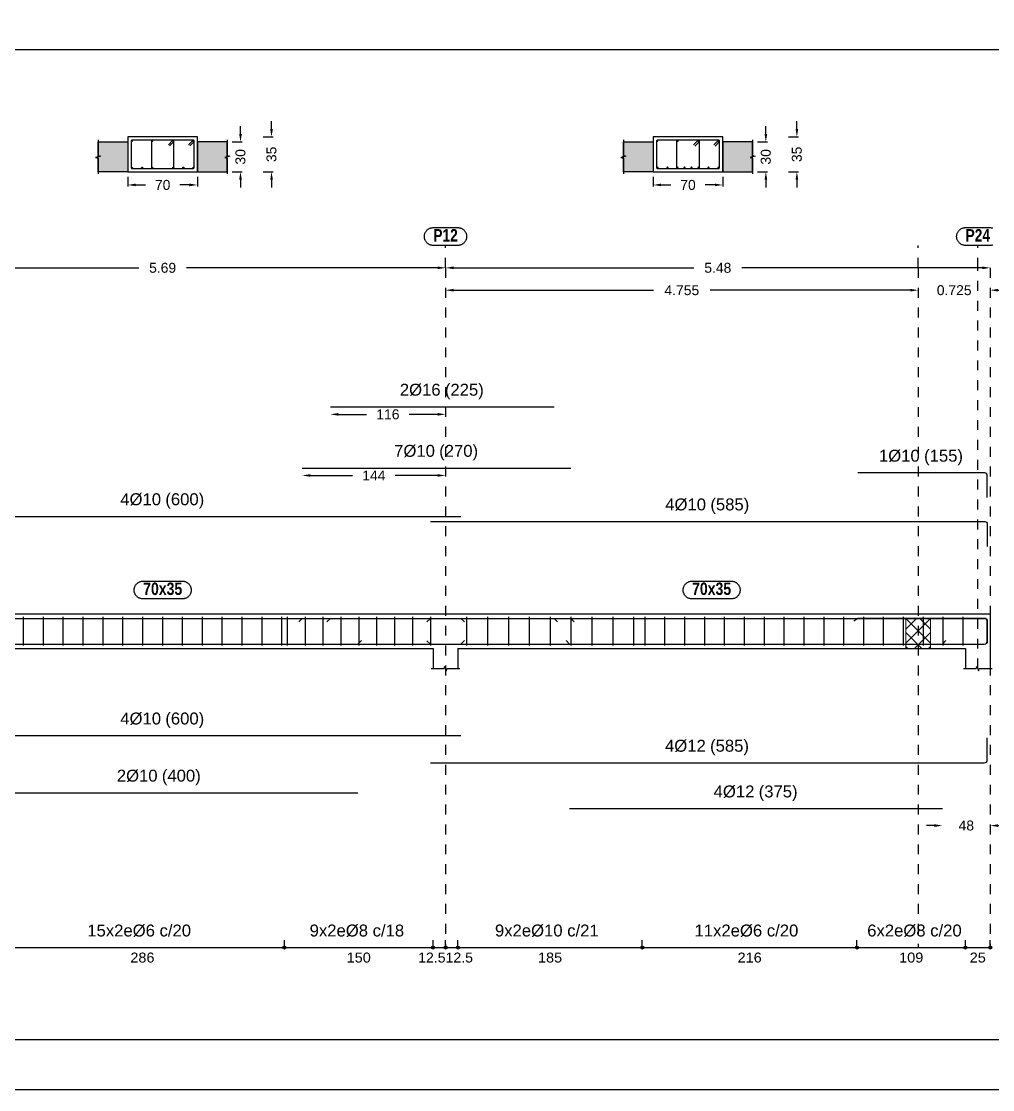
# Model space of a CAD drawing. Extents: x 2455 to 9764, y -806 to 181.
# Drawn here: x 5034.75 to 5044.52, y -409.26 to -398.52 of the extents above; entities that cross this region are included whole.
import ezdxf
from ezdxf.enums import TextEntityAlignment as Align

# ---------------------------------------------------------------- set-up
doc = ezdxf.new("R2010")
doc.units = 0
doc.header["$LTSCALE"] = 0.2
doc.header["$MEASUREMENT"] = 0
doc.linetypes.add('CYPE_RAYAPUNTO', pattern=[0.4125, 0.2025, -0.105, 0, -0.105])
doc.linetypes.add('PUNTOS2', pattern=[0.125, 0, -0.125])
doc.layers.add('01_cartela', color=6, linetype='CONTINUOUS', plot=False)
for name, color, linetype in [('01_cotas', 4, 'CONTINUOUS'), ('01_parcela', 7, 'CONTINUOUS'), ('01_primera', 5, 'CONTINUOUS'), ('ALZ_CONT_NUDOS', 5, 'CONTINUOUS'), ('ALZ_CONT_VIG_HORMIGON', 5, 'CONTINUOUS'), ('ALZ_COT_COT_LIN_APOYOS', 120, 'CYPE_RAYAPUNTO'), ('ALZ_REF_REF_REFERENCIA', 3, 'CONTINUOUS'), ('ALZ_REF_TEXTO_REF_NOMBRE', 3, 'CONTINUOUS'), ('ARM_LONGITUDINAL_Ø10', 4, 'CONTINUOUS'), ('ARM_LONGITUDINAL_Ø12', 4, 'CONTINUOUS'), ('ARM_LONGITUDINAL_Ø16', 4, 'CONTINUOUS'), ('ARM_TRANSVERSAL_Ø10', 4, 'CONTINUOUS'), ('ARM_TRANSVERSAL_Ø6', 4, 'CONTINUOUS'), ('ARM_TRANSVERSAL_Ø8', 4, 'CONTINUOUS'), ('SEC_CONT_FORJADOS_SECCION', 8, 'CONTINUOUS'), ('SEC_CONT_VIG_HORMIGON_SECCION', 2, 'CONTINUOUS'), ('UNI_CORTANTES', 3, 'CONTINUOUS')]:
    doc.layers.add(name, color=color, linetype=linetype)
doc.layers.add('VIG_CARAS', color=5, linetype='CONTINUOUS', lineweight=9)
doc.styles.add('BERNARDO', font='GOTHICB.TTF')
doc.styles.add('CYPETXT_0.15', font='arial.ttf', dxfattribs={"height": 0.1})
doc.styles.add('Estilo1', font='swissel.ttf')
doc.styles.add('NIEVES2', font='sanss___.ttf')
doc.styles.add('ROMANS', font='romans')
doc.dimstyles.new('DECIMAL-50', dxfattribs={"dimtxt": 0.08, "dimasz": 0.15, "dimexe": 0.05, "dimexo": 0.05, "dimgap": 0.09, "dimtad": 0, "dimzin": 0, "dimdsep": 46, "dimtxsty": 'ROMANS', "dimblk": 'DOTSMALL', "dimcen": 0.09, "dimclrt": 7, "dimadec": 0, "dimazin": 0, "dimtfac": 1.38, "dimtix": 1, "dimtofl": 0, "dimtmove": 2, "dimatfit": 3, "dimldrblk": 'OBLIQUE', "dimfxl": 1, "dimtolj": 1, "dimtzin": 0, "dimarcsym": 0})

# ---------------------------------------------------------------- blocks, each defined once
blk = doc.blocks.new('*D51')
at = {"layer": '01_cotas', "color": 0, "linetype": 'PUNTOS2', "lineweight": -2, "transparency": 16777216}
for p, q in [((5035.818, -400.079), (5035.818, -400.212)), ((5036.518, -400.079), (5036.518, -400.212))]:
    blk.add_line(p, q, dxfattribs=at)
at = {"layer": '01_cotas', "color": 0, "lineweight": -2, "transparency": 16777216}
for p, q in [((5035.898, -400.162), (5035.996, -400.162)), ((5036.438, -400.162), (5036.341, -400.162))]:
    blk.add_line(p, q, dxfattribs=at)
at = {"layer": '01_cotas', "color": 0, "transparency": 16777216}
for points in [[(5035.898, -400.148), (5035.898, -400.175), (5035.818, -400.162)], [(5036.438, -400.148), (5036.438, -400.175), (5036.518, -400.162)]]:
    blk.add_solid(points, dxfattribs=at)
at = {"layer": '01_cotas', "color": 5, "transparency": 16777216, "insert": (5036.168, -400.162), "char_height": 0.1, "attachment_point": 5, "style": 'Estilo1'}
blk.add_mtext('\\A1;70', dxfattribs=at)
blk = doc.blocks.new('*D52')
at = {"layer": '01_cotas', "color": 0, "lineweight": -2, "transparency": 16777216}
for p, q in [((5036.951, -399.649), (5036.951, -399.569)), ((5036.951, -400.109), (5036.951, -400.189))]:
    blk.add_line(p, q, dxfattribs=at)
at = {"layer": '01_cotas', "color": 0, "linetype": 'PUNTOS2', "lineweight": -2, "transparency": 16777216}
for p, q in [((5036.868, -399.729), (5037.001, -399.729)), ((5036.868, -400.029), (5037.001, -400.029))]:
    blk.add_line(p, q, dxfattribs=at)
at = {"layer": '01_cotas', "color": 0, "transparency": 16777216}
for points in [[(5036.938, -399.649), (5036.965, -399.649), (5036.951, -399.729)], [(5036.938, -400.109), (5036.965, -400.109), (5036.951, -400.029)]]:
    blk.add_solid(points, dxfattribs=at)
at = {"layer": '01_cotas', "color": 5, "transparency": 16777216, "insert": (5036.951, -399.879), "char_height": 0.1, "attachment_point": 5, "rotation": 90, "style": 'Estilo1'}
blk.add_mtext('\\A1;30', dxfattribs=at)
blk = doc.blocks.new('*D53')
at = {"layer": '01_cotas', "color": 0, "lineweight": -2, "transparency": 16777216}
for p, q in [((5037.263, -399.599), (5037.263, -399.519)), ((5037.263, -400.109), (5037.263, -400.189))]:
    blk.add_line(p, q, dxfattribs=at)
at = {"layer": '01_cotas', "color": 0, "linetype": 'PUNTOS2', "lineweight": -2, "transparency": 16777216}
for p, q in [((5037.18, -399.679), (5037.313, -399.679)), ((5037.18, -400.029), (5037.313, -400.029))]:
    blk.add_line(p, q, dxfattribs=at)
at = {"layer": '01_cotas', "color": 0, "transparency": 16777216}
for points in [[(5037.25, -399.599), (5037.277, -399.599), (5037.263, -399.679)], [(5037.25, -400.109), (5037.277, -400.109), (5037.263, -400.029)]]:
    blk.add_solid(points, dxfattribs=at)
at = {"layer": '01_cotas', "color": 5, "transparency": 16777216, "insert": (5037.263, -399.854), "char_height": 0.1, "attachment_point": 5, "rotation": 90, "style": 'Estilo1'}
blk.add_mtext('\\A1;35', dxfattribs=at)
blk = doc.blocks.new('*D54')
at = {"layer": '01_cotas', "color": 0, "linetype": 'PUNTOS2', "lineweight": -2, "transparency": 16777216}
for p, q in [((5041.103, -400.079), (5041.103, -400.212)), ((5041.803, -400.079), (5041.803, -400.212))]:
    blk.add_line(p, q, dxfattribs=at)
at = {"layer": '01_cotas', "color": 0, "lineweight": -2, "transparency": 16777216}
for p, q in [((5041.183, -400.162), (5041.281, -400.162)), ((5041.723, -400.162), (5041.626, -400.162))]:
    blk.add_line(p, q, dxfattribs=at)
at = {"layer": '01_cotas', "color": 0, "transparency": 16777216}
for points in [[(5041.183, -400.148), (5041.183, -400.175), (5041.103, -400.162)], [(5041.723, -400.148), (5041.723, -400.175), (5041.803, -400.162)]]:
    blk.add_solid(points, dxfattribs=at)
at = {"layer": '01_cotas', "color": 5, "transparency": 16777216, "insert": (5041.453, -400.162), "char_height": 0.1, "attachment_point": 5, "style": 'Estilo1'}
blk.add_mtext('\\A1;70', dxfattribs=at)
blk = doc.blocks.new('*D55')
at = {"layer": '01_cotas', "color": 0, "lineweight": -2, "transparency": 16777216}
for p, q in [((5042.236, -399.649), (5042.236, -399.569)), ((5042.236, -400.109), (5042.236, -400.189))]:
    blk.add_line(p, q, dxfattribs=at)
at = {"layer": '01_cotas', "color": 0, "linetype": 'PUNTOS2', "lineweight": -2, "transparency": 16777216}
for p, q in [((5042.153, -399.729), (5042.286, -399.729)), ((5042.153, -400.029), (5042.286, -400.029))]:
    blk.add_line(p, q, dxfattribs=at)
at = {"layer": '01_cotas', "color": 0, "transparency": 16777216}
for points in [[(5042.223, -399.649), (5042.25, -399.649), (5042.236, -399.729)], [(5042.223, -400.109), (5042.25, -400.109), (5042.236, -400.029)]]:
    blk.add_solid(points, dxfattribs=at)
at = {"layer": '01_cotas', "color": 5, "transparency": 16777216, "insert": (5042.236, -399.879), "char_height": 0.1, "attachment_point": 5, "rotation": 90, "style": 'Estilo1'}
blk.add_mtext('\\A1;30', dxfattribs=at)
blk = doc.blocks.new('*D56')
at = {"layer": '01_cotas', "color": 0, "lineweight": -2, "transparency": 16777216}
for p, q in [((5042.548, -399.599), (5042.548, -399.519)), ((5042.548, -400.109), (5042.548, -400.189))]:
    blk.add_line(p, q, dxfattribs=at)
at = {"layer": '01_cotas', "color": 0, "linetype": 'PUNTOS2', "lineweight": -2, "transparency": 16777216}
for p, q in [((5042.465, -399.679), (5042.598, -399.679)), ((5042.465, -400.029), (5042.598, -400.029))]:
    blk.add_line(p, q, dxfattribs=at)
at = {"layer": '01_cotas', "color": 0, "transparency": 16777216}
for points in [[(5042.535, -399.599), (5042.562, -399.599), (5042.548, -399.679)], [(5042.535, -400.109), (5042.562, -400.109), (5042.548, -400.029)]]:
    blk.add_solid(points, dxfattribs=at)
at = {"layer": '01_cotas', "color": 5, "transparency": 16777216, "insert": (5042.548, -399.854), "char_height": 0.1, "attachment_point": 5, "rotation": 90, "style": 'Estilo1'}
blk.add_mtext('\\A1;35', dxfattribs=at)
blk = doc.blocks.new('*D59')
at = {"layer": '01_cotas', "color": 0, "lineweight": -2, "transparency": 16777216}
for p, q in [((5039.094, -401.221), (5041.105, -401.221)), ((5043.688, -401.221), (5041.677, -401.221))]:
    blk.add_line(p, q, dxfattribs=at)
at = {"layer": '01_cotas', "color": 0, "transparency": 16777216}
for points in [[(5039.094, -401.207), (5039.094, -401.234), (5039.014, -401.221)], [(5043.688, -401.207), (5043.688, -401.234), (5043.768, -401.221)]]:
    blk.add_solid(points, dxfattribs=at)
at = {"layer": '01_cotas', "color": 5, "transparency": 16777216, "insert": (5041.391, -401.221), "char_height": 0.1, "attachment_point": 5, "style": 'Estilo1'}
blk.add_mtext('\\A1;4.755', dxfattribs=at)
blk = doc.blocks.new('*D60')
at = {"layer": '01_cotas', "color": 0, "lineweight": -2, "transparency": 16777216}
for p, q in [((5043.688, -401.221), (5043.608, -401.221)), ((5044.573, -401.221), (5044.653, -401.221))]:
    blk.add_line(p, q, dxfattribs=at)
at = {"layer": '01_cotas', "color": 0, "transparency": 16777216}
for points in [[(5043.688, -401.207), (5043.688, -401.234), (5043.768, -401.221)], [(5044.573, -401.207), (5044.573, -401.234), (5044.493, -401.221)]]:
    blk.add_solid(points, dxfattribs=at)
at = {"layer": '01_cotas', "color": 5, "transparency": 16777216, "insert": (5044.131, -401.221), "char_height": 0.1, "attachment_point": 5, "style": 'Estilo1'}
blk.add_mtext('\\A1;0.725', dxfattribs=at)
blk = doc.blocks.new('*D62')
at = {"layer": '01_cotas', "color": 0, "lineweight": -2, "transparency": 16777216}
for p, q in [((5033.403, -400.996), (5035.928, -400.996)), ((5038.934, -400.996), (5036.409, -400.996))]:
    blk.add_line(p, q, dxfattribs=at)
at = {"layer": '01_cotas', "color": 0, "transparency": 16777216}
for points in [[(5033.403, -400.982), (5033.403, -401.009), (5033.323, -400.996)], [(5038.934, -400.982), (5038.934, -401.009), (5039.014, -400.996)]]:
    blk.add_solid(points, dxfattribs=at)
at = {"layer": '01_cotas', "color": 5, "transparency": 16777216, "insert": (5036.168, -400.996), "char_height": 0.1, "attachment_point": 5, "style": 'Estilo1'}
blk.add_mtext('\\A1;5.69', dxfattribs=at)
blk = doc.blocks.new('*D63')
at = {"layer": '01_cotas', "color": 0, "lineweight": -2, "transparency": 16777216}
for p, q in [((5039.094, -400.996), (5041.513, -400.996)), ((5044.413, -400.996), (5041.994, -400.996))]:
    blk.add_line(p, q, dxfattribs=at)
at = {"layer": '01_cotas', "color": 0, "transparency": 16777216}
for points in [[(5039.094, -400.982), (5039.094, -401.009), (5039.014, -400.996)], [(5044.413, -400.982), (5044.413, -401.009), (5044.493, -400.996)]]:
    blk.add_solid(points, dxfattribs=at)
at = {"layer": '01_cotas', "color": 5, "transparency": 16777216, "insert": (5041.753, -400.996), "char_height": 0.1, "attachment_point": 5, "style": 'Estilo1'}
blk.add_mtext('\\A1;5.48', dxfattribs=at)
blk = doc.blocks.new('*D68')
at = {"layer": '01_cotas', "color": 0, "lineweight": -2, "transparency": 16777216}
for p, q in [((5037.653, -403.085), (5038.079, -403.085)), ((5038.934, -403.085), (5038.508, -403.085))]:
    blk.add_line(p, q, dxfattribs=at)
at = {"layer": '01_cotas', "color": 0, "transparency": 16777216}
for points in [[(5037.653, -403.071), (5037.653, -403.098), (5037.573, -403.085)], [(5038.934, -403.071), (5038.934, -403.098), (5039.014, -403.085)]]:
    blk.add_solid(points, dxfattribs=at)
at = {"layer": '01_cotas', "color": 5, "transparency": 16777216, "insert": (5038.293, -403.085), "char_height": 0.1, "attachment_point": 5, "style": 'Estilo1'}
blk.add_mtext('\\A1;144', dxfattribs=at)
blk = doc.blocks.new('*D69')
at = {"layer": '01_cotas', "color": 0, "lineweight": -2, "transparency": 16777216}
for p, q in [((5037.935, -402.47), (5038.22, -402.47)), ((5038.934, -402.47), (5038.649, -402.47))]:
    blk.add_line(p, q, dxfattribs=at)
at = {"layer": '01_cotas', "color": 0, "transparency": 16777216}
for points in [[(5037.935, -402.456), (5037.935, -402.483), (5037.855, -402.47)], [(5038.934, -402.456), (5038.934, -402.483), (5039.014, -402.47)]]:
    blk.add_solid(points, dxfattribs=at)
at = {"layer": '01_cotas', "color": 5, "transparency": 16777216, "insert": (5038.434, -402.47), "char_height": 0.1, "attachment_point": 5, "style": 'Estilo1'}
blk.add_mtext('\\A1;116', dxfattribs=at)
blk = doc.blocks.new('*D73')
at = {"layer": '01_cotas', "color": 0, "lineweight": -2, "transparency": 16777216}
for p, q in [((5043.932, -406.607), (5043.852, -406.607)), ((5044.573, -406.607), (5044.653, -406.607))]:
    blk.add_line(p, q, dxfattribs=at)
at = {"layer": '01_cotas', "color": 0, "transparency": 16777216}
for points in [[(5043.932, -406.594), (5043.932, -406.621), (5044.012, -406.607)], [(5044.573, -406.594), (5044.573, -406.621), (5044.493, -406.607)]]:
    blk.add_solid(points, dxfattribs=at)
at = {"layer": '01_cotas', "color": 5, "transparency": 16777216, "insert": (5044.253, -406.607), "char_height": 0.1, "attachment_point": 5, "style": 'Estilo1'}
blk.add_mtext('\\A1;48', dxfattribs=at)

msp = doc.modelspace()

# ---------------------------------------------------------------- hatches: boundary and pattern name
at = {"layer": 'SEC_CONT_FORJADOS_SECCION', "true_color": 0xdad7d3}
for points in [[(5035.518, -399.729), (5035.818, -399.729), (5035.818, -400.029), (5035.518, -400.029)], [(5036.818, -399.729), (5036.518, -399.729), (5036.518, -400.029), (5036.818, -400.029)], [(5040.803, -399.729), (5041.103, -399.729), (5041.103, -400.029), (5040.803, -400.029)], [(5042.103, -399.729), (5041.803, -399.729), (5041.803, -400.029), (5042.103, -400.029)]]:
    msp.add_hatch(color=254, dxfattribs=at).paths.add_polyline_path(points)

# ---------------------------------------------------------------- linework, layer by layer
at = {"layer": '01_cartela', "color": 3}
msp.add_lwpolyline([(5025.021, -387.729), (5025.021, -409.264), (5055.659, -409.264), (5055.659, -387.729)], close=True, dxfattribs=at)
at = {"layer": '01_parcela', "color": 7, "ltscale": 2.5}
msp.add_line((5047.884, -408.764), (5025.521, -408.764), dxfattribs=at)
at = {"layer": '01_primera', "ltscale": 2.5}
msp.add_line((5025.52, -398.799), (5047.884, -398.799), dxfattribs=at)
at = {"layer": 'ALZ_CONT_NUDOS', "lineweight": 0}
for p, q in [((5043.643, -404.631), (5043.747, -404.527)), ((5043.643, -404.773), (5043.889, -404.527)), ((5043.893, -404.773), (5043.648, -404.527)), ((5043.893, -404.631), (5043.789, -404.527)), ((5043.807, -404.827), (5043.643, -404.664)), ((5043.73, -404.827), (5043.893, -404.664)), ((5043.665, -404.827), (5043.643, -404.806)), ((5043.872, -404.827), (5043.893, -404.806))]:
    msp.add_line(p, q, dxfattribs=at)
at = {"layer": 'ALZ_CONT_NUDOS'}
for p, q in [((5038.889, -404.827), (5038.889, -405.027)), ((5039.139, -404.827), (5039.139, -405.027)), ((5044.243, -404.827), (5044.243, -405.027)), ((5044.493, -404.827), (5044.493, -405.027))]:
    msp.add_line(p, q, dxfattribs=at)
for points in [[(5038.889, -404.477), (5039.139, -404.477)], [(5044.243, -404.477), (5044.493, -404.477), (5044.493, -404.827)], [(5038.869, -405.027), (5038.999, -405.027), (5039.006, -405.002), (5039.021, -405.052), (5039.029, -405.027), (5039.159, -405.027)], [(5044.223, -405.027), (5044.353, -405.027), (5044.361, -405.002), (5044.376, -405.052), (5044.383, -405.027), (5044.513, -405.027)]]:
    msp.add_lwpolyline(points, dxfattribs=at)
at = {"layer": 'ALZ_CONT_NUDOS', "lineweight": 0}
msp.add_lwpolyline([(5043.643, -404.527), (5043.643, -404.827), (5043.893, -404.827), (5043.893, -404.527), (5043.643, -404.527)], close=True, dxfattribs=at)
at = {"layer": 'ALZ_CONT_VIG_HORMIGON'}
for p, q in [((5033.448, -404.477), (5038.889, -404.477)), ((5039.139, -404.477), (5043.768, -404.477)), ((5043.768, -404.477), (5044.243, -404.477)), ((5033.448, -404.827), (5038.889, -404.827)), ((5039.139, -404.827), (5043.768, -404.827)), ((5043.768, -404.827), (5044.243, -404.827))]:
    msp.add_line(p, q, dxfattribs=at)
at = {"layer": 'ALZ_COT_COT_LIN_APOYOS'}
for p, q in [((5039.014, -400.996), (5039.014, -400.771)), ((5043.768, -400.996), (5043.768, -400.771)), ((5044.368, -400.996), (5044.368, -400.771)), ((5039.014, -400.996), (5039.014, -407.835)), ((5039.014, -400.996), (5039.014, -407.835)), ((5043.768, -400.996), (5043.768, -407.835)), ((5044.368, -405.027), (5044.368, -400.996)), ((5044.493, -400.996), (5044.493, -407.835)), ((5044.493, -400.996), (5044.493, -407.835))]:
    msp.add_line(p, q, dxfattribs=at)
at = {"layer": 'ALZ_REF_REF_REFERENCIA'}
msp.add_lwpolyline([(5039.137, -400.591), (5039.143, -400.591), (5039.149, -400.592), (5039.154, -400.593), (5039.16, -400.594), (5039.166, -400.596), (5039.172, -400.598), (5039.177, -400.6), (5039.182, -400.603), (5039.187, -400.607), (5039.192, -400.61), (5039.197, -400.614), (5039.201, -400.618), (5039.205, -400.623), (5039.209, -400.627), (5039.212, -400.632), (5039.215, -400.638), (5039.218, -400.643), (5039.221, -400.648), (5039.222, -400.654), (5039.224, -400.66), (5039.225, -400.666), (5039.226, -400.672), (5039.226, -400.678), (5039.226, -400.684), (5039.226, -400.69), (5039.225, -400.696), (5039.224, -400.702), (5039.222, -400.707), (5039.221, -400.713), (5039.218, -400.719), (5039.215, -400.724), (5039.212, -400.729), (5039.209, -400.734), (5039.205, -400.739), (5039.201, -400.743), (5039.197, -400.748), (5039.192, -400.751), (5039.187, -400.755), (5039.182, -400.758), (5039.177, -400.761), (5039.172, -400.764), (5039.166, -400.766), (5039.16, -400.768), (5039.154, -400.769), (5039.149, -400.77), (5039.143, -400.771), (5039.137, -400.771), (5038.891, -400.771), (5038.885, -400.771), (5038.879, -400.77), (5038.873, -400.769), (5038.867, -400.768), (5038.861, -400.766), (5038.855, -400.764), (5038.85, -400.761), (5038.845, -400.758), (5038.84, -400.755), (5038.835, -400.751), (5038.83, -400.748), (5038.826, -400.743), (5038.822, -400.739), (5038.818, -400.734), (5038.815, -400.729), (5038.812, -400.724), (5038.809, -400.719), (5038.807, -400.713), (5038.805, -400.707), (5038.803, -400.702), (5038.802, -400.696), (5038.801, -400.69), (5038.801, -400.684), (5038.801, -400.678), (5038.801, -400.672), (5038.802, -400.666), (5038.803, -400.66), (5038.805, -400.654), (5038.807, -400.648), (5038.809, -400.643), (5038.812, -400.638), (5038.815, -400.632), (5038.818, -400.627), (5038.822, -400.623), (5038.826, -400.618), (5038.83, -400.614), (5038.835, -400.61), (5038.84, -400.607), (5038.845, -400.603), (5038.85, -400.6), (5038.855, -400.598), (5038.861, -400.596), (5038.867, -400.594), (5038.873, -400.593), (5038.879, -400.592), (5038.885, -400.591), (5038.891, -400.591), (5039.137, -400.591)], close=True, dxfattribs=at)
msp.add_lwpolyline([(5044.521, -400.766), (5044.515, -400.768), (5044.509, -400.769), (5044.503, -400.77), (5044.497, -400.771), (5044.491, -400.771), (5044.245, -400.771), (5044.239, -400.771), (5044.233, -400.77), (5044.227, -400.769), (5044.222, -400.768), (5044.216, -400.766), (5044.21, -400.764), (5044.205, -400.761), (5044.199, -400.758), (5044.194, -400.755), (5044.19, -400.751), (5044.185, -400.748), (5044.181, -400.743), (5044.177, -400.739), (5044.173, -400.734), (5044.17, -400.729), (5044.166, -400.724), (5044.164, -400.719), (5044.161, -400.713), (5044.159, -400.707), (5044.158, -400.702), (5044.157, -400.696), (5044.156, -400.69), (5044.155, -400.684), (5044.155, -400.678), (5044.156, -400.672), (5044.157, -400.666), (5044.158, -400.66), (5044.159, -400.654), (5044.161, -400.648), (5044.164, -400.643), (5044.166, -400.638), (5044.17, -400.632), (5044.173, -400.627), (5044.177, -400.623), (5044.181, -400.618), (5044.185, -400.614), (5044.19, -400.61), (5044.194, -400.607), (5044.199, -400.603), (5044.205, -400.6), (5044.21, -400.598), (5044.216, -400.596), (5044.222, -400.594), (5044.227, -400.593), (5044.233, -400.592), (5044.239, -400.591), (5044.245, -400.591), (5044.491, -400.591), (5044.491, -400.591), (5044.497, -400.591), (5044.503, -400.592), (5044.509, -400.593), (5044.515, -400.594), (5044.521, -400.596)], dxfattribs=at)
at = {"layer": 'ALZ_REF_TEXTO_REF_NOMBRE', "color": 5}
for points in [[(5036.365, -404.147), (5036.371, -404.148), (5036.377, -404.148), (5036.383, -404.149), (5036.389, -404.151), (5036.394, -404.152), (5036.4, -404.155), (5036.405, -404.157), (5036.411, -404.16), (5036.416, -404.163), (5036.421, -404.167), (5036.425, -404.171), (5036.43, -404.175), (5036.434, -404.179), (5036.437, -404.184), (5036.441, -404.189), (5036.444, -404.194), (5036.447, -404.2), (5036.449, -404.205), (5036.451, -404.211), (5036.452, -404.217), (5036.454, -404.222), (5036.454, -404.228), (5036.455, -404.234), (5036.455, -404.24), (5036.454, -404.246), (5036.454, -404.252), (5036.452, -404.258), (5036.451, -404.264), (5036.449, -404.27), (5036.447, -404.275), (5036.444, -404.281), (5036.441, -404.286), (5036.437, -404.291), (5036.434, -404.295), (5036.43, -404.3), (5036.425, -404.304), (5036.421, -404.308), (5036.416, -404.312), (5036.411, -404.315), (5036.405, -404.318), (5036.4, -404.32), (5036.394, -404.322), (5036.389, -404.324), (5036.383, -404.326), (5036.377, -404.327), (5036.371, -404.327), (5036.365, -404.327), (5035.972, -404.327), (5035.966, -404.327), (5035.96, -404.327), (5035.954, -404.326), (5035.948, -404.324), (5035.942, -404.322), (5035.937, -404.32), (5035.931, -404.318), (5035.926, -404.315), (5035.921, -404.312), (5035.916, -404.308), (5035.911, -404.304), (5035.907, -404.3), (5035.903, -404.295), (5035.899, -404.291), (5035.896, -404.286), (5035.893, -404.281), (5035.89, -404.275), (5035.888, -404.27), (5035.886, -404.264), (5035.884, -404.258), (5035.883, -404.252), (5035.882, -404.246), (5035.882, -404.24), (5035.882, -404.234), (5035.882, -404.228), (5035.883, -404.222), (5035.884, -404.217), (5035.886, -404.211), (5035.888, -404.205), (5035.89, -404.2), (5035.893, -404.194), (5035.896, -404.189), (5035.899, -404.184), (5035.903, -404.179), (5035.907, -404.175), (5035.911, -404.171), (5035.916, -404.167), (5035.921, -404.163), (5035.926, -404.16), (5035.931, -404.157), (5035.937, -404.155), (5035.942, -404.152), (5035.948, -404.151), (5035.954, -404.149), (5035.96, -404.148), (5035.966, -404.148), (5035.972, -404.147), (5036.365, -404.147)], [(5041.887, -404.147), (5041.893, -404.148), (5041.899, -404.148), (5041.905, -404.149), (5041.911, -404.151), (5041.917, -404.152), (5041.923, -404.155), (5041.928, -404.157), (5041.933, -404.16), (5041.938, -404.163), (5041.943, -404.167), (5041.948, -404.171), (5041.952, -404.175), (5041.956, -404.179), (5041.96, -404.184), (5041.963, -404.189), (5041.966, -404.194), (5041.969, -404.2), (5041.971, -404.205), (5041.973, -404.211), (5041.975, -404.217), (5041.976, -404.222), (5041.977, -404.228), (5041.977, -404.234), (5041.977, -404.24), (5041.977, -404.246), (5041.976, -404.252), (5041.975, -404.258), (5041.973, -404.264), (5041.971, -404.27), (5041.969, -404.275), (5041.966, -404.281), (5041.963, -404.286), (5041.96, -404.291), (5041.956, -404.295), (5041.952, -404.3), (5041.948, -404.304), (5041.943, -404.308), (5041.938, -404.312), (5041.933, -404.315), (5041.928, -404.318), (5041.923, -404.32), (5041.917, -404.322), (5041.911, -404.324), (5041.905, -404.326), (5041.899, -404.327), (5041.893, -404.327), (5041.887, -404.327), (5041.494, -404.327), (5041.488, -404.327), (5041.482, -404.327), (5041.477, -404.326), (5041.471, -404.324), (5041.465, -404.322), (5041.459, -404.32), (5041.454, -404.318), (5041.449, -404.315), (5041.444, -404.312), (5041.439, -404.308), (5041.434, -404.304), (5041.43, -404.3), (5041.426, -404.295), (5041.422, -404.291), (5041.419, -404.286), (5041.416, -404.281), (5041.413, -404.275), (5041.41, -404.27), (5041.408, -404.264), (5041.407, -404.258), (5041.406, -404.252), (5041.405, -404.246), (5041.404, -404.24), (5041.404, -404.234), (5041.405, -404.228), (5041.406, -404.222), (5041.407, -404.217), (5041.408, -404.211), (5041.41, -404.205), (5041.413, -404.2), (5041.416, -404.194), (5041.419, -404.189), (5041.422, -404.184), (5041.426, -404.179), (5041.43, -404.175), (5041.434, -404.171), (5041.439, -404.167), (5041.444, -404.163), (5041.449, -404.16), (5041.454, -404.157), (5041.459, -404.155), (5041.465, -404.152), (5041.471, -404.151), (5041.477, -404.149), (5041.482, -404.148), (5041.488, -404.148), (5041.494, -404.147), (5041.887, -404.147)]]:
    msp.add_lwpolyline(points, close=True, dxfattribs=at)
at = {"layer": 'ARM_LONGITUDINAL_Ø10'}
for p, q in [((5037.573, -404.523), (5037.538, -404.559)), ((5038.863, -404.523), (5038.826, -404.557)), ((5039.168, -404.523), (5039.204, -404.559)), ((5040.273, -404.523), (5040.309, -404.559)), ((5043.163, -404.523), (5043.122, -404.551)), ((5038.133, -404.781), (5038.169, -404.746)), ((5039.168, -404.781), (5039.204, -404.746))]:
    msp.add_line(p, q, dxfattribs=at)
for points in [[(5037.573, -403.01), (5040.273, -403.01)], [(5044.463, -403.308), (5044.463, -403.083), (5044.461, -403.074), (5044.456, -403.066), (5044.448, -403.06), (5044.438, -403.058), (5043.163, -403.058)], [(5033.168, -403.496), (5039.168, -403.496)], [(5038.863, -403.548), (5044.438, -403.548), (5044.448, -403.55), (5044.456, -403.556), (5044.461, -403.564), (5044.463, -403.573), (5044.463, -403.798)], [(5033.168, -404.523), (5039.168, -404.523)], [(5037.573, -404.523), (5040.273, -404.523)], [(5038.863, -404.523), (5044.438, -404.523), (5044.448, -404.525), (5044.456, -404.531), (5044.461, -404.539), (5044.463, -404.548), (5044.463, -404.773)], [(5044.463, -404.773), (5044.463, -404.548), (5044.461, -404.539), (5044.456, -404.531), (5044.448, -404.525), (5044.438, -404.523), (5043.163, -404.523)], [(5033.168, -404.781), (5039.168, -404.781)], [(5034.133, -404.781), (5038.133, -404.781)], [(5033.168, -405.702), (5039.168, -405.702)], [(5034.133, -406.277), (5038.133, -406.277)]]:
    msp.add_lwpolyline(points, dxfattribs=at)
for centre in [(5035.859, -399.72), (5036.063, -399.72), (5036.274, -399.72), (5036.477, -399.72), (5041.144, -399.72), (5041.348, -399.72), (5041.559, -399.72), (5041.762, -399.72), (5035.859, -399.988), (5035.961, -399.988), (5036.063, -399.988), (5036.274, -399.988), (5036.376, -399.988), (5036.477, -399.988)]:
    msp.add_circle(centre, 0.005, dxfattribs=at)
at = {"layer": 'ARM_LONGITUDINAL_Ø12'}
for p, q in [((5038.863, -404.781), (5038.826, -404.748)), ((5040.262, -404.781), (5040.227, -404.746)), ((5044.012, -404.781), (5044.047, -404.746))]:
    msp.add_line(p, q, dxfattribs=at)
for points in [[(5038.863, -404.781), (5044.433, -404.781), (5044.445, -404.779), (5044.455, -404.773), (5044.461, -404.763), (5044.463, -404.751), (5044.463, -404.531)], [(5040.262, -404.781), (5044.012, -404.781)], [(5038.863, -405.976), (5044.433, -405.976), (5044.445, -405.974), (5044.455, -405.968), (5044.461, -405.958), (5044.463, -405.946), (5044.463, -405.726)], [(5040.262, -406.436), (5044.012, -406.436)]]:
    msp.add_lwpolyline(points, dxfattribs=at)
for centre in [(5041.145, -399.987), (5041.247, -399.987), (5041.348, -399.987), (5041.418, -399.987), (5041.489, -399.987), (5041.559, -399.987), (5041.66, -399.987), (5041.761, -399.987)]:
    msp.add_circle(centre, 0.006, dxfattribs=at)
at = {"layer": 'ARM_LONGITUDINAL_Ø16'}
for p, q in [((5037.855, -404.523), (5037.82, -404.559)), ((5040.105, -404.523), (5040.14, -404.559))]:
    msp.add_line(p, q, dxfattribs=at)
for points in [[(5037.855, -402.395), (5040.105, -402.395)], [(5037.855, -404.523), (5040.105, -404.523)]]:
    msp.add_lwpolyline(points, dxfattribs=at)
at = {"layer": 'ARM_TRANSVERSAL_Ø10'}
for p, q in [((5039.226, -404.507), (5039.226, -404.797)), ((5039.436, -404.507), (5039.436, -404.797)), ((5039.646, -404.507), (5039.646, -404.797)), ((5039.856, -404.507), (5039.856, -404.797)), ((5040.066, -404.507), (5040.066, -404.797)), ((5040.276, -404.507), (5040.276, -404.797)), ((5040.486, -404.507), (5040.486, -404.797)), ((5040.696, -404.507), (5040.696, -404.797)), ((5040.906, -404.507), (5040.906, -404.797))]:
    msp.add_line(p, q, dxfattribs=at)
at = {"layer": 'ARM_TRANSVERSAL_Ø6'}
for p, q in [((5034.765, -404.507), (5034.765, -404.797)), ((5034.965, -404.507), (5034.965, -404.797)), ((5035.165, -404.507), (5035.165, -404.797)), ((5035.365, -404.507), (5035.365, -404.797)), ((5035.565, -404.507), (5035.565, -404.797)), ((5035.765, -404.507), (5035.765, -404.797)), ((5035.965, -404.507), (5035.965, -404.797)), ((5036.165, -404.507), (5036.165, -404.797)), ((5036.365, -404.507), (5036.365, -404.797)), ((5036.565, -404.507), (5036.565, -404.797)), ((5036.765, -404.507), (5036.765, -404.797)), ((5036.965, -404.507), (5036.965, -404.797)), ((5037.165, -404.507), (5037.165, -404.797)), ((5037.365, -404.507), (5037.365, -404.797)), ((5041.018, -404.507), (5041.018, -404.797)), ((5041.218, -404.507), (5041.218, -404.797)), ((5041.418, -404.507), (5041.418, -404.797)), ((5041.618, -404.507), (5041.618, -404.797)), ((5041.818, -404.507), (5041.818, -404.797)), ((5042.018, -404.507), (5042.018, -404.797)), ((5042.218, -404.507), (5042.218, -404.797)), ((5042.418, -404.507), (5042.418, -404.797)), ((5042.618, -404.507), (5042.618, -404.797)), ((5042.818, -404.507), (5042.818, -404.797)), ((5043.018, -404.507), (5043.018, -404.797))]:
    msp.add_line(p, q, dxfattribs=at)
for points in [[(5036.441, -399.768), (5036.484, -399.725), (5036.484, -399.723), (5036.485, -399.722), (5036.485, -399.721), (5036.485, -399.72), (5036.485, -399.718), (5036.485, -399.717), (5036.484, -399.715), (5036.483, -399.714), (5036.482, -399.713), (5036.48, -399.712), (5036.479, -399.712), (5036.477, -399.712), (5035.859, -399.712), (5035.856, -399.712), (5035.854, -399.714), (5035.852, -399.717), (5035.851, -399.72), (5035.851, -399.988), (5035.852, -399.991), (5035.854, -399.993), (5035.856, -399.995), (5035.859, -399.996), (5036.477, -399.996), (5036.48, -399.995), (5036.483, -399.993), (5036.485, -399.991), (5036.485, -399.988), (5036.485, -399.72), (5036.485, -399.718), (5036.485, -399.717), (5036.484, -399.715), (5036.483, -399.714), (5036.482, -399.713), (5036.48, -399.712), (5036.479, -399.712), (5036.477, -399.712), (5036.476, -399.712), (5036.474, -399.712), (5036.473, -399.713), (5036.472, -399.714), (5036.429, -399.757)], [(5036.237, -399.768), (5036.281, -399.725), (5036.281, -399.723), (5036.282, -399.722), (5036.282, -399.721), (5036.282, -399.72), (5036.282, -399.718), (5036.281, -399.717), (5036.281, -399.715), (5036.28, -399.714), (5036.278, -399.713), (5036.277, -399.712), (5036.276, -399.712), (5036.274, -399.712), (5036.063, -399.712), (5036.06, -399.712), (5036.057, -399.714), (5036.055, -399.717), (5036.055, -399.72), (5036.055, -399.988), (5036.055, -399.991), (5036.057, -399.993), (5036.06, -399.995), (5036.063, -399.996), (5036.274, -399.996), (5036.277, -399.995), (5036.28, -399.993), (5036.281, -399.991), (5036.282, -399.988), (5036.282, -399.72), (5036.282, -399.718), (5036.281, -399.717), (5036.281, -399.715), (5036.28, -399.714), (5036.278, -399.713), (5036.277, -399.712), (5036.276, -399.712), (5036.274, -399.712), (5036.272, -399.712), (5036.271, -399.712), (5036.27, -399.713), (5036.268, -399.714), (5036.226, -399.757)], [(5041.725, -399.77), (5041.768, -399.727), (5041.769, -399.726), (5041.77, -399.724), (5041.77, -399.723), (5041.77, -399.721), (5041.77, -399.719), (5041.77, -399.717), (5041.769, -399.716), (5041.768, -399.714), (5041.766, -399.713), (5041.765, -399.713), (5041.763, -399.712), (5041.761, -399.712), (5041.145, -399.712), (5041.142, -399.713), (5041.139, -399.714), (5041.137, -399.717), (5041.136, -399.721), (5041.136, -399.987), (5041.137, -399.99), (5041.139, -399.993), (5041.142, -399.995), (5041.145, -399.996), (5041.761, -399.996), (5041.765, -399.995), (5041.768, -399.993), (5041.77, -399.99), (5041.77, -399.987), (5041.77, -399.721), (5041.77, -399.719), (5041.77, -399.717), (5041.769, -399.716), (5041.768, -399.714), (5041.766, -399.713), (5041.765, -399.713), (5041.763, -399.712), (5041.761, -399.712), (5041.76, -399.712), (5041.758, -399.713), (5041.756, -399.713), (5041.755, -399.714), (5041.713, -399.757)], [(5041.523, -399.77), (5041.565, -399.727), (5041.567, -399.726), (5041.567, -399.724), (5041.568, -399.723), (5041.568, -399.721), (5041.568, -399.719), (5041.567, -399.717), (5041.567, -399.716), (5041.565, -399.714), (5041.564, -399.713), (5041.563, -399.713), (5041.561, -399.712), (5041.559, -399.712), (5041.348, -399.712), (5041.344, -399.713), (5041.341, -399.714), (5041.339, -399.717), (5041.339, -399.721), (5041.339, -399.987), (5041.339, -399.99), (5041.341, -399.993), (5041.344, -399.995), (5041.348, -399.996), (5041.559, -399.996), (5041.563, -399.995), (5041.565, -399.993), (5041.567, -399.99), (5041.568, -399.987), (5041.568, -399.721), (5041.568, -399.719), (5041.567, -399.717), (5041.567, -399.716), (5041.565, -399.714), (5041.564, -399.713), (5041.563, -399.713), (5041.561, -399.712), (5041.559, -399.712), (5041.557, -399.712), (5041.556, -399.713), (5041.554, -399.713), (5041.553, -399.714), (5041.51, -399.757)]]:
    msp.add_lwpolyline(points, dxfattribs=at)
at = {"layer": 'ARM_TRANSVERSAL_Ø8'}
for p, q in [((5037.421, -404.507), (5037.421, -404.797)), ((5037.601, -404.507), (5037.601, -404.797)), ((5037.781, -404.507), (5037.781, -404.797)), ((5037.961, -404.507), (5037.961, -404.797)), ((5038.141, -404.507), (5038.141, -404.797)), ((5038.321, -404.507), (5038.321, -404.797)), ((5038.501, -404.507), (5038.501, -404.797)), ((5038.681, -404.507), (5038.681, -404.797)), ((5038.861, -404.507), (5038.861, -404.797)), ((5043.218, -404.507), (5043.218, -404.797)), ((5043.418, -404.507), (5043.418, -404.797)), ((5043.618, -404.507), (5043.618, -404.797)), ((5043.818, -404.507), (5043.818, -404.797)), ((5044.018, -404.507), (5044.018, -404.797)), ((5044.218, -404.507), (5044.218, -404.797))]:
    msp.add_line(p, q, dxfattribs=at)
at = {"layer": 'SEC_CONT_FORJADOS_SECCION'}
for points in [[(5035.518, -399.709), (5035.518, -399.864), (5035.543, -399.871), (5035.493, -399.886), (5035.518, -399.894), (5035.518, -400.049)], [(5036.818, -399.709), (5036.818, -399.864), (5036.843, -399.871), (5036.793, -399.886), (5036.818, -399.894), (5036.818, -400.049)], [(5040.803, -399.709), (5040.803, -399.864), (5040.828, -399.871), (5040.778, -399.886), (5040.803, -399.894), (5040.803, -400.049)], [(5042.103, -399.709), (5042.103, -399.864), (5042.128, -399.871), (5042.078, -399.886), (5042.103, -399.894), (5042.103, -400.049)], [(5035.518, -399.729), (5035.818, -399.729), (5035.818, -400.029), (5035.518, -400.029)], [(5036.818, -399.729), (5036.518, -399.729), (5036.518, -400.029), (5036.818, -400.029)], [(5040.803, -399.729), (5041.103, -399.729), (5041.103, -400.029), (5040.803, -400.029)], [(5042.103, -399.729), (5041.803, -399.729), (5041.803, -400.029), (5042.103, -400.029)]]:
    msp.add_lwpolyline(points, dxfattribs=at)
at = {"layer": 'SEC_CONT_FORJADOS_SECCION', "color": 254, "true_color": 0xdad7d3}
for points in [[(5035.518, -399.729), (5035.818, -399.729), (5035.818, -400.029), (5035.518, -400.029)], [(5036.818, -399.729), (5036.518, -399.729), (5036.518, -400.029), (5036.818, -400.029)], [(5040.803, -399.729), (5041.103, -399.729), (5041.103, -400.029), (5040.803, -400.029)], [(5042.103, -399.729), (5041.803, -399.729), (5041.803, -400.029), (5042.103, -400.029)]]:
    msp.add_lwpolyline(points, close=True, dxfattribs=at)
at = {"layer": 'SEC_CONT_VIG_HORMIGON_SECCION'}
for points in [[(5036.518, -399.679), (5035.818, -399.679), (5035.818, -400.029), (5036.518, -400.029), (5036.518, -399.679)], [(5041.803, -399.679), (5041.103, -399.679), (5041.103, -400.029), (5041.803, -400.029), (5041.803, -399.679)]]:
    msp.add_lwpolyline(points, close=True, dxfattribs=at)
at = {"layer": 'UNI_CORTANTES', "color": 2}
for p, q in [((5037.393, -407.835), (5037.393, -407.76)), ((5038.889, -407.835), (5038.889, -407.76)), ((5039.014, -407.835), (5039.014, -407.76)), ((5039.139, -407.835), (5039.139, -407.76)), ((5040.993, -407.835), (5040.993, -407.76)), ((5043.153, -407.835), (5043.153, -407.76)), ((5044.243, -407.835), (5044.243, -407.76))]:
    msp.add_line(p, q, dxfattribs=at)
for points in [[(5034.536, -407.835), (5037.393, -407.835), (5037.393, -407.76)], [(5037.393, -407.835), (5038.889, -407.835), (5038.889, -407.76)], [(5038.889, -407.835), (5039.014, -407.835), (5039.014, -407.76)], [(5039.014, -407.835), (5039.139, -407.835), (5039.139, -407.76)], [(5039.139, -407.835), (5040.993, -407.835), (5040.993, -407.76)], [(5040.993, -407.835), (5043.153, -407.835), (5043.153, -407.76)], [(5043.153, -407.835), (5044.243, -407.835), (5044.243, -407.76)], [(5044.243, -407.835), (5044.493, -407.835), (5044.493, -407.76)]]:
    msp.add_lwpolyline(points, dxfattribs=at)
for centre in [(5037.393, -407.835), (5037.393, -407.835), (5038.889, -407.835), (5038.889, -407.835), (5039.014, -407.835), (5039.014, -407.835), (5039.139, -407.835), (5039.139, -407.835), (5040.993, -407.835), (5040.993, -407.835), (5043.153, -407.835), (5043.153, -407.835), (5044.243, -407.835), (5044.243, -407.835), (5044.493, -407.835)]:
    msp.add_circle(centre, 0.015, dxfattribs=at)

# ---------------------------------------------------------------- texts
at = {"layer": 'ALZ_REF_TEXTO_REF_NOMBRE', "color": 5, "style": 'BERNARDO'}
for s, width, p, p2 in [('P12', 0.841304, (5038.891, -400.731), (5039.137, -400.731)), ('P24', 0.841304, (5044.245, -400.731), (5044.491, -400.731)), ('70x35', 0.806421, (5035.972, -404.287), (5036.365, -404.287)), ('70x35', 0.806421, (5041.494, -404.287), (5041.887, -404.287))]:
    msp.add_text(s, height=0.125, dxfattribs=dict(at, width=width)).set_placement(p, p2, align=Align.FIT)
at = {"layer": 'UNI_CORTANTES', "color": 2, "style": 'CYPETXT_0.15'}
for s, width, p, p2 in [('286', 1.042546, (5035.843, -407.985), (5036.086, -407.985)), ('150', 1.042546, (5038.019, -407.985), (5038.262, -407.985)), ('12.5', 1.015093, (5038.738, -407.985), (5039.014, -407.985)), ('12.5', 1.015093, (5039.014, -407.985), (5039.29, -407.985)), ('185', 1.042546, (5039.944, -407.985), (5040.187, -407.985)), ('216', 1.042546, (5041.952, -407.985), (5042.195, -407.985)), ('109', 1.042546, (5043.577, -407.985), (5043.82, -407.985)), ('25', 1.042546, (5044.287, -407.985), (5044.449, -407.985))]:
    msp.add_text(s, height=0.1, dxfattribs=dict(at, width=width)).set_placement(p, p2, align=Align.FIT)
at = {"layer": 'VIG_CARAS', "color": 5, "style": 'NIEVES2'}
for s, p in [('2%%c16', (5038.554, -402.318)), ('(225)', (5039.007, -402.318)), ('7%%c10', (5038.497, -402.933)), ('(270)', (5038.95, -402.933)), ('1%%c10', (5043.374, -402.982)), ('(155)', (5043.828, -402.982)), ('4%%c10', (5035.742, -403.42)), ('(600)', (5036.195, -403.42)), ('4%%c10', (5041.224, -403.472)), ('(585)', (5041.678, -403.472)), ('4%%c10', (5035.742, -405.626)), ('(600)', (5036.195, -405.626)), ('4%%c12', (5041.222, -405.9)), ('(585)', (5041.675, -405.9)), ('2%%c10', (5035.707, -406.201)), ('(400)', (5036.16, -406.201)), ('4%%c12', (5041.711, -406.36)), ('(375)', (5042.164, -406.36))]:
    msp.add_text(s, height=0.12, dxfattribs=at).set_placement(p, align=Align.BOTTOM_LEFT)
at = {"layer": 'VIG_CARAS', "color": 4, "style": 'NIEVES2'}
for s, p in [('15x2e%%c6 c/20', (5035.41, -407.759)), ('9x2e%%c8 c/18', (5037.647, -407.759)), ('9x2e%%c10 c/21', (5039.511, -407.759)), ('11x2e%%c6 c/20', (5041.519, -407.759)), ('6x2e%%C8 c/20', (5043.256, -407.759))]:
    msp.add_text(s, height=0.12, dxfattribs=at).set_placement(p, align=Align.BOTTOM_LEFT)

# ---------------------------------------------------------------- dimensions: what is measured, and where the dimension line sits
at = {"layer": '01_cotas', "color": 2}
for p1, p2, distance, text, picture, middle in [((5036.818, -400.029), (5036.818, -399.729), -0.133, '30', '*D52', (5036.951, -399.879)), ((5037.13, -400.029), (5037.13, -399.679), -0.133, '35', '*D53', (5037.263, -399.854)), ((5042.103, -400.029), (5042.103, -399.729), -0.133, '30', '*D55', (5042.236, -399.879)), ((5042.415, -400.029), (5042.415, -399.679), -0.133, '35', '*D56', (5042.548, -399.854)), ((5035.818, -400.029), (5036.518, -400.029), -0.133, '70', '*D51', (5036.168, -400.162)), ((5041.103, -400.029), (5041.803, -400.029), -0.133, '70', '*D54', (5041.453, -400.162)), ((5039.014, -400.996), (5033.323, -400.996), 0, '5.69', '*D62', (5036.168, -400.996)), ((5044.493, -400.996), (5039.014, -400.996), 0, '5.48', '*D63', (5041.753, -400.996)), ((5043.768, -401.221), (5039.014, -401.221), 0, '4.755', '*D59', (5041.391, -401.221)), ((5044.493, -401.221), (5043.768, -401.221), 0, '0.725', '*D60', (5044.131, -401.221)), ((5037.855, -402.47), (5039.014, -402.47), 0, '116', '*D69', (5038.434, -402.47)), ((5037.573, -403.085), (5039.014, -403.085), 0, '144', '*D68', (5038.293, -403.085)), ((5044.012, -406.607), (5044.493, -406.607), 0, '48', '*D73', (5044.253, -406.607))]:
    dim = msp.add_aligned_dim(p1=p1, p2=p2, distance=distance, text=text, dimstyle='DECIMAL-50', override={"dimtxt": 0.1, "dimasz": 0.08, "dimtxsty": 'Estilo1', "dimsah": 1, "dimclrt": 5, "dimfxl": 0.09, "dimarcsym": 2}, dxfattribs=at)
    dim.commit()
    dim.dimension.update_dxf_attribs({"geometry": picture, "text_midpoint": middle})

doc.saveas('drawing.dxf')
